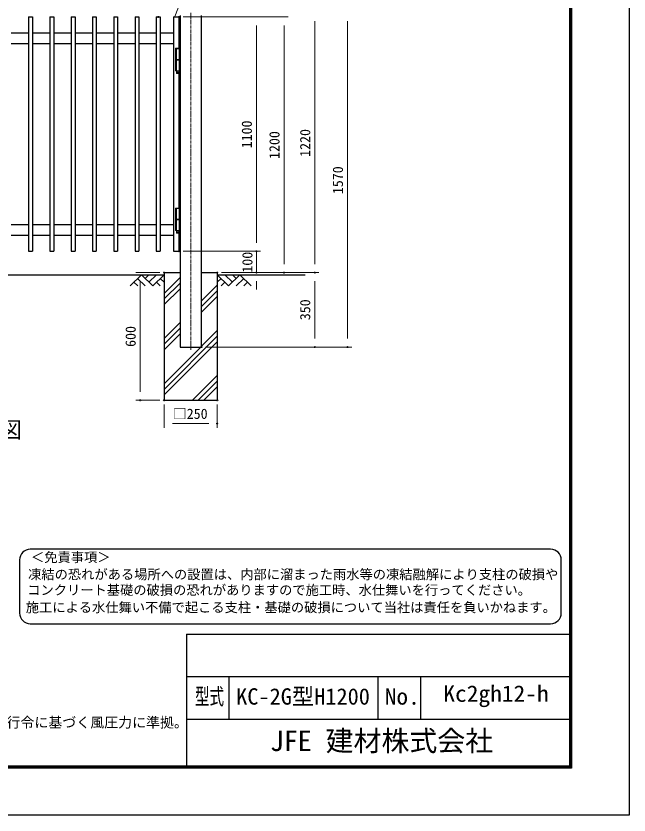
# Model space of a CAD drawing. Units: millimetres, scale not verified. Extents: x -4200 to 4200, y -2970 to 2970.
# Drawn here: x 1319 to 4200, y -2970 to 782 of the extents above; entities that cross this region are included whole.
import ezdxf
from ezdxf.enums import TextEntityAlignment as Align

# ---------------------------------------------------------------- set-up
doc = ezdxf.new("R2010")
doc.units = ezdxf.units.MM
doc.header["$LTSCALE"] = 10
doc.header["$PDMODE"] = 32
doc.header["$PDSIZE"] = 5
doc.linetypes.add('USER1', pattern=[2, 1.25, -0.25, 0.25, -0.25])
doc.linetypes.add('USER2', pattern=[0.375, 0.25, -0.125])
for name, color, linetype, lineweight in [('0-0_D-TTL-TXT', 7, 'Continuous', 25), ('0-1_D-TTL', 7, 'Continuous', 25), ('0-2_D-STR-DIM', 7, 'Continuous', 13), ('0-5_D-STR1', 1, 'Continuous', 25), ('0-6_D-BGD', 7, 'Continuous', 25), ('0-7_D-STR4', 7, 'Continuous', 25), ('0-8_D-STR3', 3, 'Continuous', 13), ('0-9_D-BMK', 2, 'USER1', 13), ('0-A_D-DCR-HCH', 7, 'Continuous', 13), ('0-B_D-STR-TXT', 7, 'Continuous', 13)]:
    doc.layers.add(name, color=color, linetype=linetype, lineweight=lineweight)
doc.layers.add('0-4_DEFPOINTS', color=7, linetype='Continuous')
doc.styles.add('ＭＳ ゴシック', font='')
doc.styles.get('ＭＳ ゴシック').set_extended_font_data('MS Gothic')

msp = doc.modelspace()

# ---------------------------------------------------------------- linework, layer by layer
at = {"layer": '0-0_D-TTL-TXT', "color": 2}
for p, q in [((3831.82, -1721.53), (1386.27, -1721.53)), ((1336.27, -1771.53), (1336.27, -2021.53)), ((3881.82, -2021.53), (3881.82, -1771.53)), ((1386.27, -2071.53), (3831.82, -2071.53))]:
    msp.add_line(p, q, dxfattribs=at)
for centre, start, end in [((1386.27, -1771.53), 90, 180), ((3831.82, -1771.53), 0, 90), ((1386.27, -2021.53), 180, 270), ((3831.82, -2021.53), 270, 0)]:
    msp.add_arc(centre, 50, start, end, dxfattribs=at)
at = {"layer": '0-1_D-TTL'}
for p, q in [((2120.32, -2119.77), (2120.32, -2739.77)), ((2120.32, -2119.77), (3920.32, -2119.77)), ((2120.32, -2319.77), (3920.32, -2319.77)), ((2320.32, -2319.77), (2320.32, -2519.77)), ((3020.32, -2319.77), (3020.32, -2519.77)), ((3220.32, -2319.77), (3220.32, -2519.77)), ((2120.32, -2519.77), (3920.32, -2519.77))]:
    msp.add_line(p, q, dxfattribs=at)
at = {"layer": '0-1_D-TTL', "color": 2}
msp.add_lwpolyline([(-4199.68, 2970.23), (4200.32, 2970.23), (4200.32, -2969.77), (-4199.68, -2969.77)], close=True, dxfattribs=at)
at = {"layer": '0-1_D-TTL'}
for points in [[(-3929.68, 2750.23), (3930.32, 2750.23), (3930.32, -2749.77), (-3929.68, -2749.77)], [(-3927.18, 2747.73), (3927.82, 2747.73), (3927.82, -2747.27), (-3927.18, -2747.27)], [(-3924.68, 2745.23), (3925.32, 2745.23), (3925.32, -2744.77), (-3924.68, -2744.77)], [(-3922.18, 2742.73), (3922.82, 2742.73), (3922.82, -2742.27), (-3922.18, -2742.27)], [(-3919.68, 2740.23), (3920.32, 2740.23), (3920.32, -2739.77), (-3919.68, -2739.77)]]:
    msp.add_lwpolyline(points, close=True, dxfattribs=at)
at = {"layer": '0-2_D-STR-DIM'}
for p, q in [((2105.33, 777.64), (2598.96, 777.64)), ((2105.33, 777.64), (2469.09, 777.64)), ((2723.25, 757.64), (2723.25, -382.36)), ((2877.17, 757.64), (2877.17, -732.36)), ((2449.09, 737.64), (2449.09, -282.36)), ((2578.96, 737.64), (2578.96, -382.36)), ((2449.09, -282.36), (2449.09, -242.36)), ((2105.33, -322.36), (2469.09, -322.36)), ((2105.33, -322.36), (2469.09, -322.36)), ((2449.09, -322.36), (2449.09, -422.36)), ((1995.33, -422.36), (1883.03, -422.36)), ((2285.33, -422.36), (2598.96, -422.36)), ((2285.33, -422.36), (2743.25, -422.36)), ((2285.33, -422.36), (2743.25, -422.36)), ((2285.33, -422.36), (2469.09, -422.36)), ((1903.03, -462.36), (1903.03, -982.36)), ((2449.09, -462.36), (2449.09, -502.36)), ((2723.25, -462.36), (2723.25, -732.36)), ((2210.33, -772.36), (2743.25, -772.36)), ((2210.33, -772.36), (2897.17, -772.36)), ((1995.33, -1022.36), (1883.03, -1022.36)), ((2015.33, -1042.36), (2015.33, -1151.75)), ((2265.33, -1042.36), (2265.33, -1151.75)), ((2055.33, -1131.75), (2225.33, -1131.75))]:
    msp.add_line(p, q, dxfattribs=at)
at = {"layer": '0-4_DEFPOINTS'}
for p in [(1987.83, 777.64), (2085.33, 777.64), (2085.33, 777.64), (2085.33, -322.36), (2449.09, -322.36), (2015.33, -422.36), (2265.33, -422.36), (2449.09, -422.36), (2578.96, -422.36), (2723.25, -422.36), (2190.33, -772.36), (2190.33, -772.36), (2723.25, -772.36), (2877.17, -772.36), (1903.03, -1022.36), (2015.33, -1022.36), (2015.33, -1022.36), (2265.33, -1022.36), (2265.33, -1131.75)]:
    msp.add_point(p, dxfattribs=at)
at = {"layer": '0-5_D-STR1'}
for p, q in [((1378.83, 777.64), (1378.83, -322.36)), ((1378.83, 777.64), (1396.83, 777.64)), ((1396.83, 777.64), (1396.83, -322.36)), ((1478.83, 777.64), (1478.83, -322.36)), ((1478.83, 777.64), (1496.83, 777.64)), ((1496.83, 777.64), (1496.83, -322.36)), ((1578.83, 777.64), (1578.83, -322.36)), ((1578.83, 777.64), (1596.83, 777.64)), ((1596.83, 777.64), (1596.83, -322.36)), ((1678.83, 777.64), (1678.83, -322.36)), ((1678.83, 777.64), (1696.83, 777.64)), ((1696.83, 777.64), (1696.83, -322.36)), ((1778.83, 777.64), (1778.83, -322.36)), ((1778.83, 777.64), (1796.83, 777.64)), ((1796.83, 777.64), (1796.83, -322.36)), ((1878.83, 777.64), (1878.83, -322.36)), ((1878.83, 777.64), (1896.83, 777.64)), ((1896.83, 777.64), (1896.83, -322.36)), ((1978.83, 777.64), (1978.83, -322.36)), ((1978.83, 777.64), (1996.83, 777.64)), ((1996.83, 777.64), (1996.83, -322.36)), ((2059.33, 777.64), (2059.33, -322.36)), ((2059.33, 777.64), (2085.33, 777.64)), ((2085.33, 777.64), (2085.33, 630.64)), ((2090.33, 784.64), (2090.33, -772.36)), ((2190.33, 784.64), (2190.33, -772.36)), ((1296.83, 702.64), (1378.83, 702.64)), ((1396.83, 702.64), (1478.83, 702.64)), ((1496.83, 702.64), (1578.83, 702.64)), ((1596.83, 702.64), (1678.83, 702.64)), ((1696.83, 702.64), (1778.83, 702.64)), ((1796.83, 702.64), (1878.83, 702.64)), ((1896.83, 702.64), (1978.83, 702.64)), ((1996.83, 702.64), (2059.33, 702.64)), ((1296.83, 652.64), (1378.83, 652.64)), ((1396.83, 652.64), (1478.83, 652.64)), ((1496.83, 652.64), (1578.83, 652.64)), ((1596.83, 652.64), (1678.83, 652.64)), ((1696.83, 652.64), (1778.83, 652.64)), ((1796.83, 652.64), (1878.83, 652.64)), ((1896.83, 652.64), (1978.83, 652.64)), ((1996.83, 652.64), (2059.33, 652.64)), ((2085.33, 513.64), (2085.33, -119.36)), ((1296.83, -197.36), (1378.83, -197.36)), ((1396.83, -197.36), (1478.83, -197.36)), ((1496.83, -197.36), (1578.83, -197.36)), ((1596.83, -197.36), (1678.83, -197.36)), ((1696.83, -197.36), (1778.83, -197.36)), ((1796.83, -197.36), (1878.83, -197.36)), ((1896.83, -197.36), (1978.83, -197.36)), ((1996.83, -197.36), (2059.33, -197.36)), ((1296.83, -247.36), (1378.83, -247.36)), ((1396.83, -247.36), (1478.83, -247.36)), ((1496.83, -247.36), (1578.83, -247.36)), ((1596.83, -247.36), (1678.83, -247.36)), ((1696.83, -247.36), (1778.83, -247.36)), ((1796.83, -247.36), (1878.83, -247.36)), ((1896.83, -247.36), (1978.83, -247.36)), ((1996.83, -247.36), (2059.33, -247.36)), ((2085.33, -236.36), (2085.33, -322.36)), ((1378.83, -322.36), (1396.83, -322.36)), ((1478.83, -322.36), (1496.83, -322.36)), ((1578.83, -322.36), (1596.83, -322.36)), ((1678.83, -322.36), (1696.83, -322.36)), ((1778.83, -322.36), (1796.83, -322.36)), ((1878.83, -322.36), (1896.83, -322.36)), ((1978.83, -322.36), (1996.83, -322.36)), ((2059.33, -322.36), (2085.33, -322.36)), ((2090.33, -772.36), (2190.33, -772.36))]:
    msp.add_line(p, q, dxfattribs=at)
at = {"layer": '0-6_D-BGD'}
for p, q in [((1092.33, -432.36), (2015.33, -432.36)), ((2265.33, -432.36), (2678.94, -432.36))]:
    msp.add_line(p, q, dxfattribs=at)
at = {"layer": '0-7_D-STR4'}
for p, q in [((2015.33, -422.36), (2015.33, -1022.36)), ((2015.33, -422.36), (2090.33, -422.36)), ((2190.33, -422.36), (2265.33, -422.36)), ((2265.33, -422.36), (2265.33, -1022.36)), ((2015.33, -1022.36), (2265.33, -1022.36))]:
    msp.add_line(p, q, dxfattribs=at)
at = {"layer": '0-8_D-STR3'}
for p, q in [((2069.17, 627.64), (2069.17, 524.64)), ((2069.17, 627.64), (2090.33, 627.64)), ((2069.63, 629.64), (2070.63, 630.64)), ((2069.63, 629.64), (2069.63, 627.64)), ((2070.63, 630.64), (2088.63, 630.64)), ((2089.63, 629.64), (2089.63, 627.64)), ((2090.33, 627.64), (2090.33, 524.64)), ((2069.17, 577.64), (2090.33, 577.64)), ((2069.17, 574.64), (2090.33, 574.64)), ((2069.17, 524.64), (2090.33, 524.64)), ((2073.63, 524.64), (2073.63, 513.64)), ((2073.63, 513.64), (2074.63, 512.64)), ((2073.63, 513.64), (2085.63, 513.64)), ((2074.63, 512.64), (2084.63, 512.64)), ((2084.63, 512.64), (2085.63, 513.64)), ((2085.63, 524.64), (2085.63, 513.64)), ((2069.17, -122.36), (2069.17, -225.36)), ((2069.17, -122.36), (2090.33, -122.36)), ((2069.63, -120.36), (2070.63, -119.36)), ((2069.63, -120.36), (2069.63, -122.36)), ((2070.63, -119.36), (2088.63, -119.36)), ((2089.63, -120.36), (2089.63, -122.36)), ((2090.33, -122.36), (2090.33, -225.36)), ((2069.17, -172.36), (2090.33, -172.36)), ((2069.17, -175.36), (2090.33, -175.36)), ((2069.17, -225.36), (2090.33, -225.36)), ((2073.63, -225.36), (2073.63, -236.36)), ((2073.63, -236.36), (2074.63, -237.36)), ((2073.63, -236.36), (2085.63, -236.36)), ((2074.63, -237.36), (2084.63, -237.36)), ((2084.63, -237.36), (2085.63, -236.36)), ((2085.63, -225.36), (2085.63, -236.36))]:
    msp.add_line(p, q, dxfattribs=at)
at = {"layer": '0-8_D-STR3', "linetype": 'USER2'}
for p, q in [((2073.43, 627.64), (2073.43, 524.64)), ((2085.83, 627.64), (2085.83, 524.64)), ((2073.43, -122.36), (2073.43, -225.36)), ((2085.83, -122.36), (2085.83, -225.36))]:
    msp.add_line(p, q, dxfattribs=at)
at = {"layer": '0-8_D-STR3'}
for points in [[(2088.63, 630.64), (2089.63, 629.64), (2069.63, 629.64)], [(2088.63, -119.36), (2089.63, -120.36), (2069.63, -120.36)]]:
    msp.add_lwpolyline(points, dxfattribs=at)
for centre in [(2079.63, 517.64), (2079.63, -232.36)]:
    msp.add_circle(centre, 2.5, dxfattribs=at)
at = {"layer": '0-9_D-BMK'}
msp.add_line((2140.33, 797.64), (2140.33, -785.36), dxfattribs=at)
at = {"layer": '0-A_D-DCR-HCH'}
for p, q in [((1908.91, -432.36), (1855.7, -485.57)), ((1891.17, -450.09), (1926.81, -485.57)), ((1908.91, -432.36), (1962.12, -485.57)), ((1926.55, -450.19), (1944.38, -432.36)), ((1944.38, -467.83), (1979.86, -432.36)), ((1962.12, -485.57), (2015.33, -432.36)), ((1997.6, -450.09), (2015.33, -467.75)), ((2015.33, -520.1), (2090.33, -445.1)), ((2318.55, -485.57), (2265.33, -432.36)), ((2283.07, -450.09), (2265.33, -467.75)), ((2336.28, -467.83), (2300.81, -432.36)), ((2371.76, -432.36), (2318.55, -485.57)), ((2354.11, -450.19), (2336.28, -432.36)), ((2389.5, -450.09), (2353.86, -485.57)), ((2371.76, -432.36), (2424.97, -485.57)), ((1873.44, -467.83), (1891.25, -485.57)), ((1979.86, -467.83), (1997.68, -485.57)), ((2015.33, -546.62), (2090.33, -471.62)), ((2190.33, -557.24), (2265.33, -482.24)), ((2300.81, -467.83), (2282.99, -485.57)), ((2407.23, -467.83), (2389.41, -485.57)), ((2015.33, -573.14), (2090.33, -498.14)), ((2190.33, -583.75), (2265.33, -508.75)), ((2190.33, -610.27), (2265.33, -535.27)), ((2015.33, -732.24), (2090.33, -657.24)), ((2015.33, -758.75), (2090.33, -683.75)), ((2015.33, -785.27), (2090.33, -710.27)), ((2190.33, -769.37), (2265.33, -694.37)), ((2015.33, -970.88), (2265.33, -720.88)), ((2015.33, -997.4), (2265.33, -747.4)), ((2015.33, -944.37), (2187.35, -772.36)), ((2149.48, -1022.36), (2265.33, -906.5)), ((2175.99, -1022.36), (2265.33, -933.02)), ((2202.51, -1022.36), (2265.33, -959.53))]:
    msp.add_line(p, q, dxfattribs=at)
at = {"layer": '0-B_D-STR-TXT'}
msp.add_lwpolyline([(2664.86, 1053.38), (2172.32, 1053.38), (2066.18, 779.51)], dxfattribs=at)

# ---------------------------------------------------------------- texts
at = {"layer": '0-0_D-TTL-TXT', "style": 'ＭＳ ゴシック'}
for s, height, p in [('正\u3000面\u3000図', 76.98, (822.45, -1221.98)), ('＜免責事項＞ \u3000\u3000', 45.67, (1389.98, -1795.7)), ('凍結の恐れがある場所への設置は、内部に溜まった雨水等の凍結融解により支柱の破損や', 45.67, (1376.46, -1876.2)), ('コンクリート基礎の破損の恐れがありますので施工時、水仕舞いを行ってください。', 45.67, (1372.35, -1949.62)), ('施工による水仕舞い不備で起こる支柱・基礎の破損について当社は責任を負いかねます。 ', 45.67, (1365.35, -2031.12)), ('KC-2G型H1200', 76.97, (2354.05, -2474.58)), ('（設計条件）風荷重：昭和57年改正 建築基準法・同施行令に基づく風圧力に準拠。', 48.09, (-332.13, -2573.38)), ('JFE 建材株式会社', 96.19, (2512.7, -2698.28))]:
    msp.add_text(s, height=height, dxfattribs=at).set_placement(p, align=Align.BOTTOM_LEFT)
for s, width, p in [('型式', 0.65, (2160.59, -2474.58)), ('Kc2gh12-h', 1.05, (3327.65, -2461.24)), ('No.', 1.05, (3052.32, -2474.58))]:
    msp.add_text(s, height=76.98, dxfattribs=dict(at, width=width)).set_placement(p, align=Align.BOTTOM_LEFT)
at = {"layer": '0-2_D-STR-DIM', "style": 'ＭＳ ゴシック'}
for s, p in [('1100', (2442.34, 160.74)), ('1200', (2572.21, 110.74)), ('1220', (2716.51, 120.74)), ('1570', (2870.43, -54.26)), ('100', (2445.05, -423.01)), ('350', (2716.51, -646.23)), ('600', (1896.28, -771.61))]:
    msp.add_text(s, height=48.09, rotation=90, dxfattribs=at).set_placement(p, align=Align.BOTTOM_LEFT)
msp.add_text('□250', height=48.09, dxfattribs=at).set_placement((2056.18, -1123.99), align=Align.BOTTOM_LEFT)

doc.saveas('drawing.dxf')
